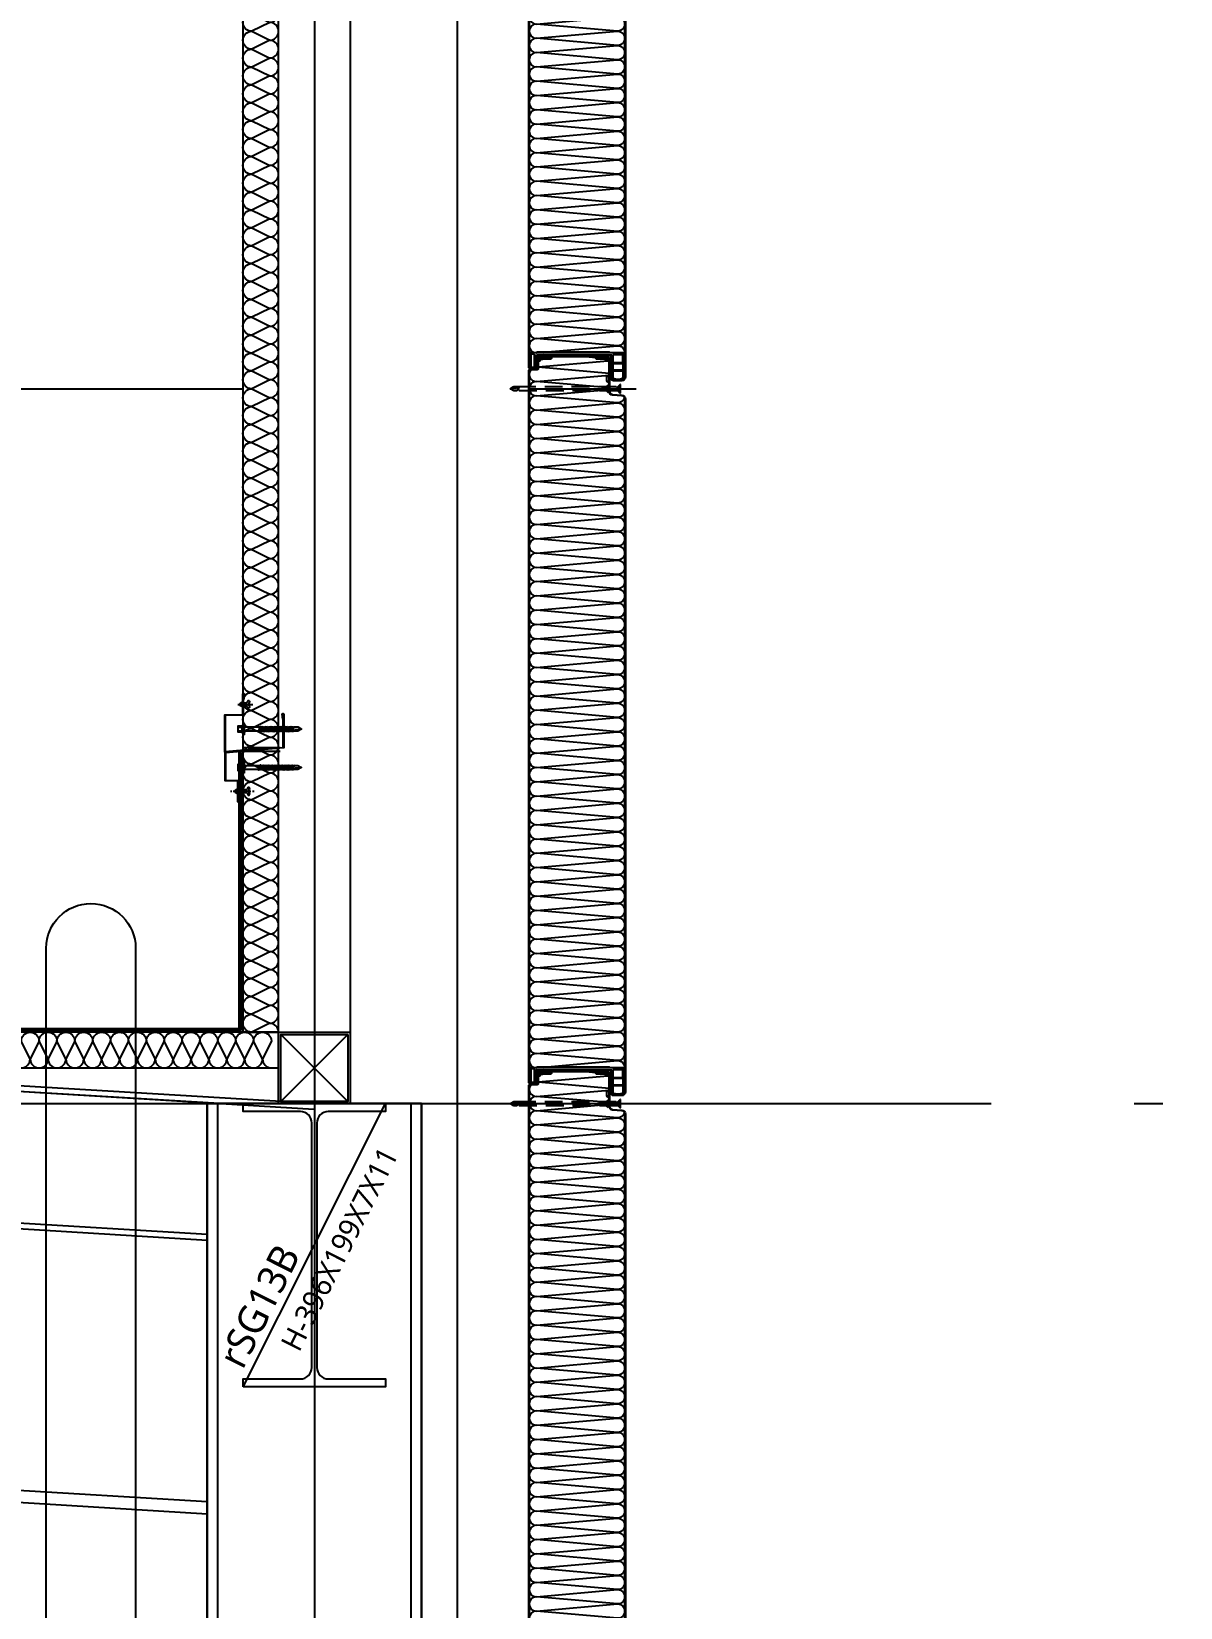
# Model space of a CAD drawing. Header units: millimetres. Extents: x 0 to 672800, y 0 to 118800.
# Drawn here: x 549972 to 551579, y 77290 to 79495 of the extents above; entities that cross this region are included whole.
import ezdxf
from ezdxf.enums import TextEntityAlignment as Align

# ---------------------------------------------------------------- set-up
doc = ezdxf.new("R2010")
doc.units = ezdxf.units.MM
doc.header["$LTSCALE"] = 200
doc.linetypes.add('CEN-GAUN', pattern=[32.2, 30, -1, 0.2, -1])
doc.linetypes.add('HIDDEN', pattern=[0.375, 0.25, -0.125])
doc.layers.get('DEFPOINTS').update_dxf_attribs({"color": 137})
for name, color, linetype in [('0-S-col', 4, 'Continuous'), ('01하지철물', 253, 'Continuous'), ('09GIRDER', 2, 'Continuous'), ('161', 161, 'Continuous'), ('7', 7, 'Continuous'), ('8ELE', 8, 'Continuous'), ('BOLT', 8, 'Continuous'), ('CEN', 1, 'CEN-GAUN'), ('CON', 2, 'Continuous'), ('ELE', 7, 'Continuous'), ('HAT', 8, 'Continuous'), ('HAT-INS', 252, 'Continuous'), ('HAT-INS1', 252, 'Continuous'), ('Insul', 252, 'Continuous'), ('PANEL', 6, 'Continuous'), ('S-253', 252, 'Continuous'), ('STEEL-E', 6, 'Continuous'), ('SYP_FLASHING', 5, 'Continuous'), ('SYP_INSUL', 252, 'Continuous'), ('SYP_RIVET', 11, 'Continuous'), ('WALL', 2, 'Continuous'), ('XR-SECTION$0$AA-WAXS-FRPR', 251, 'Continuous')]:
    doc.layers.add(name, color=color, linetype=linetype)
doc.styles.add('스타일1', font='malgun.ttf')

# ---------------------------------------------------------------- blocks, each defined once
blk = doc.blocks.new('SCW-1')
at = {"layer": 'BOLT', "color": 8, "linetype": 'HIDDEN', "ltscale": 0.5}
for p, q in [((150, 3), (150, 9)), ((154.1, 12), (151.1, 9)), ((151.1, 9), (151.1, 3)), ((151.1, 3), (154.1, 0)), ((153.1, 5.4), (153.1, 6.6)), ((153.1, 6.6), (154.5, 6.6)), ((154.5, 5.4), (153.1, 5.4)), ((154.5, 12), (154.1, 12)), ((154.1, 0), (154.5, 0)), ((154.5, 6.6), (154.5, 12)), ((154.5, 0), (154.5, 5.4))]:
    blk.add_line(p, q, dxfattribs=at)
for points in [[(0, 6), (9, 7), (11, 9), (12, 7), (10, 3)], [(10, 3), (5, 3), (0, 6), (5, 9), (11, 9)], [(150, 3), (10, 3)], [(11, 9), (150, 9)]]:
    blk.add_lwpolyline(points, dxfattribs=at)
for centre, start, end in [((150.6, 9.2), 199.4712, 340.5288), ((150.6, 2.8), 19.4712, 160.5288)]:
    blk.add_arc(centre, 0.6, start, end, dxfattribs=at)
blk = doc.blocks.new('PANEL-135')
at = {"layer": '161'}
for p, q in [((150, 0), (0, 0)), ((150, -1000), (0, -1000))]:
    blk.add_line(p, q, dxfattribs=at)
at = {"layer": 'BOLT', "color": 8, "linetype": 'HIDDEN', "ltscale": 0.5}
for p, q in [((37.8, 20.4), (41.2, 17)), ((37.8, 19.3), (40.8, 16.3)), ((37.8, 8.7), (40.8, 11.7)), ((37.8, 7.6), (41.2, 11)), ((37.8, 6.4), (41.2, 3)), ((37.8, 5.3), (40.8, 2.3)), ((41.2, 17), (41.2, 11)), ((41.2, 3), (41.2, -3)), ((37.8, -5.3), (40.8, -2.3)), ((37.8, -6.1), (37.8, -6.1)), ((38.6, -5.6), (41.2, -3))]:
    blk.add_line(p, q, dxfattribs=at)
at = {"layer": 'HAT-INS1'}
for points in [[(37.8, 21.4), (137, 30)], [(137, 30.5), (39.6, 38.9)]]:
    blk.add_lwpolyline(points, dxfattribs=at)
for points in [[(147.4, 26.4, -0.625476), (139.5, 10.2), (37.8, 19.1)], [(37.8, 1.4), (139.5, 10.2, -1), (139.5, -9.8), (37.8, -0.9)], [(25.8, -19.8), (139.5, -9.8, -1), (139.5, -29.8), (25.8, -19.8), (25.8, -19.8, 1), (25.8, -39.8, 1)], [(16.1, -12.4, 0.338737), (25.8, -19.8)], [(25.8, -39.8), (139.5, -29.8, -1), (139.5, -49.8), (25.8, -39.8), (25.8, -39.8, 1), (25.8, -59.8, 1)], [(25.8, -59.8), (139.5, -49.8, -1), (139.5, -69.8), (25.8, -59.8), (25.8, -59.8, 1), (25.8, -79.8, 1)], [(25.8, -79.8), (139.5, -69.8, -1), (139.5, -89.8), (25.8, -79.8), (25.8, -79.8, 1), (25.8, -99.8, 1)], [(25.8, -99.8), (139.5, -89.8, -1), (139.5, -109.8), (25.8, -99.8), (25.8, -99.8, 1), (25.8, -119.8, 1)], [(25.8, -119.8), (139.5, -109.8, -1), (139.5, -129.8), (25.8, -119.8), (25.8, -119.8, 1), (25.8, -139.8, 1)], [(25.8, -139.8), (139.5, -129.8, -1), (139.5, -149.8), (25.8, -139.8), (25.8, -139.8, 1), (25.8, -159.8, 1)], [(25.8, -159.8), (139.5, -149.8, -1), (139.5, -169.8), (25.8, -159.8), (25.8, -159.8, 1), (25.8, -179.8, 1)], [(25.8, -179.8), (139.5, -169.8, -1), (139.5, -189.8), (25.8, -179.8), (25.8, -179.8, 1), (25.8, -199.8, 1)], [(25.8, -199.8), (139.5, -189.8, -1), (139.5, -209.8), (25.8, -199.8), (25.8, -199.8, 1), (25.8, -219.8, 1)], [(25.8, -219.8), (139.5, -209.8, -1), (139.5, -229.8), (25.8, -219.8), (25.8, -219.8, 1), (25.8, -239.8, 1)], [(25.8, -239.8), (139.5, -229.8, -1), (139.5, -249.8), (25.8, -239.8), (25.8, -239.8, 1), (25.8, -259.8, 1)], [(25.8, -259.8), (139.5, -249.8, -1), (139.5, -269.8), (25.8, -259.8), (25.8, -259.8, 1), (25.8, -279.8, 1)], [(25.8, -279.8), (139.5, -269.8, -1), (139.5, -289.8), (25.8, -279.8), (25.8, -279.8, 1), (25.8, -299.8, 1)], [(25.8, -299.8), (139.5, -289.8, -1), (139.5, -309.8), (25.8, -299.8), (25.8, -299.8, 1), (25.8, -319.8, 1)], [(25.8, -319.8), (139.5, -309.8, -1), (139.5, -329.8), (25.8, -319.8), (25.8, -319.8, 1), (25.8, -339.8, 1)], [(25.8, -339.8), (139.5, -329.8, -1), (139.5, -349.8), (25.8, -339.8), (25.8, -339.8, 1), (25.8, -359.8, 1)], [(25.8, -359.8), (139.5, -349.8, -1), (139.5, -369.8), (25.8, -359.8), (25.8, -359.8, 1), (25.8, -379.8, 1)], [(25.8, -379.8), (139.5, -369.8, -1), (139.5, -389.8), (25.8, -379.8), (25.8, -379.8, 1), (25.8, -399.8, 1)], [(25.8, -399.8), (139.5, -389.8, -1), (139.5, -409.8), (25.8, -399.8), (25.8, -399.8, 1), (25.8, -419.8, 1)], [(25.8, -419.8), (139.5, -409.8, -1), (139.5, -429.8), (25.8, -419.8), (25.8, -419.8, 1), (25.8, -439.8, 1)], [(25.8, -439.8), (139.5, -429.8, -1), (139.5, -449.8), (25.8, -439.8), (25.8, -439.8, 1), (25.8, -459.8, 1)], [(25.8, -459.8), (139.5, -449.8, -1), (139.5, -469.8), (25.8, -459.8), (25.8, -459.8, 1), (25.8, -479.8, 1)], [(25.8, -479.8), (139.5, -469.8, -1), (139.5, -489.8), (25.8, -479.8), (25.8, -479.8, 1), (25.8, -499.8, 1)], [(25.8, -499.8), (139.5, -489.8, -1), (139.5, -509.8), (25.8, -499.8), (25.8, -499.8, 1), (25.8, -519.8, 1)], [(25.8, -519.8), (139.5, -509.8, -1), (139.5, -529.8), (25.8, -519.8), (25.8, -519.8, 1), (25.8, -539.8, 1)], [(25.8, -539.8), (139.5, -529.8, -1), (139.5, -549.8), (25.8, -539.8), (25.8, -539.8, 1), (25.8, -559.8, 1)], [(25.8, -559.8), (139.5, -549.8, -1), (139.5, -569.8), (25.8, -559.8), (25.8, -559.8, 1), (25.8, -579.8, 1)], [(25.8, -579.8), (139.5, -569.8, -1), (139.5, -589.8), (25.8, -579.8), (25.8, -579.8, 1), (25.8, -599.8, 1)], [(25.8, -599.8), (139.5, -589.8, -1), (139.5, -609.8), (25.8, -599.8), (25.8, -599.8, 1), (25.8, -619.8, 1)], [(25.8, -619.8), (139.5, -609.8, -1), (139.5, -629.8), (25.8, -619.8), (25.8, -619.8, 1), (25.8, -639.8, 1)], [(25.8, -639.8), (139.5, -629.8, -1), (139.5, -649.8), (25.8, -639.8), (25.8, -639.8, 1), (25.8, -659.8, 1)], [(25.8, -659.8), (139.5, -649.8, -1), (139.5, -669.8), (25.8, -659.8), (25.8, -659.8, 1), (25.8, -679.8, 1)], [(25.8, -679.8), (139.5, -669.8, -1), (139.5, -689.8), (25.8, -679.8), (25.8, -679.8, 1), (25.8, -699.8, 1)], [(25.8, -699.8), (139.5, -689.8, -1), (139.5, -709.8), (25.8, -699.8), (25.8, -699.8, 1), (25.8, -719.8, 1)], [(25.8, -719.8), (139.5, -709.8, -1), (139.5, -729.8), (25.8, -719.8), (25.8, -719.8, 1), (25.8, -739.8, 1)], [(25.8, -739.8), (139.5, -729.8, -1), (139.5, -749.8), (25.8, -739.8), (25.8, -739.8, 1), (25.8, -759.8, 1)], [(25.8, -759.8), (139.5, -749.8, -1), (139.5, -769.8), (25.8, -759.8), (25.8, -759.8, 1), (25.8, -779.8, 1)], [(25.8, -779.8), (139.5, -769.8, -1), (139.5, -789.8), (25.8, -779.8), (25.8, -779.8, 1), (25.8, -799.8, 1)], [(25.8, -799.8), (139.5, -789.8, -1), (139.5, -809.8), (25.8, -799.8), (25.8, -799.8, 1), (25.8, -819.8, 1)], [(25.8, -819.8), (139.5, -809.8, -1), (139.5, -829.8), (25.8, -819.8), (25.8, -819.8, 1), (25.8, -839.8, 1)], [(25.8, -839.8), (139.5, -829.8, -1), (139.5, -849.8), (25.8, -839.8), (25.8, -839.8, 1), (25.8, -859.8, 1)], [(25.8, -859.8), (139.5, -849.8, -1), (139.5, -869.8), (25.8, -859.8), (25.8, -859.8, 1), (25.8, -879.8, 1)], [(25.8, -879.8), (139.5, -869.8, -1), (139.5, -889.8), (25.8, -879.8), (25.8, -879.8, 1), (25.8, -899.8, 1)], [(25.8, -899.8), (139.5, -889.8, -1), (139.5, -909.8), (25.8, -899.8), (25.8, -899.8, 1), (25.8, -919.8, 1)], [(25.8, -919.8), (139.5, -909.8, -1), (139.5, -929.8), (25.8, -919.8), (25.8, -919.8, 1), (25.8, -939.8, 1)], [(129.1, -948.8), (25.8, -939.8), (25.8, -939.8, 0.541794), (16.7, -953.8, 0.541794)], [(25.8, -939.8), (139.5, -929.8, -1), (139.5, -949.8), (138.9, -949.7)]]:
    blk.add_lwpolyline(points, format="xyb", dxfattribs=at)
at = {"layer": 'Insul', "color": 251}
for p, q in [((18.3, -964.5), (18.3, -973.7)), ((32.3, -964.5), (18.3, -964.5)), ((32.3, -964.5), (32.3, -973.7)), ((32.3, -973.7), (18.3, -973.7)), ((18.3, -974.7), (18.3, -983)), ((32.3, -974.7), (18.3, -974.7)), ((29, -986.4), (21.7, -986.4)), ((32.3, -974.7), (32.3, -983))]:
    blk.add_line(p, q, dxfattribs=at)
for points in [[(135.1, 38.5), (136, 38.5, 0.414214), (136.3, 38.8), (136.3, 39), (136.3, 39.5, 0.414214), (133.3, 42.5), (128.3, 43.2), (120.8, 43.2, -0.414214), (120.3, 43.7), (120.3, 44, -0.414214), (120.8, 44.5), (133.9, 44.5), (135.5, 44.1, 0.487928), (135.9, 44.4), (135.9, 44.5, 0.414214), (133.9, 46.5), (82.3, 46.5), (40.6, 46.5, 0.414214), (38.6, 44.5), (38.6, 44.4, 0.487928), (39, 44.1), (40.6, 44.5), (53.7, 44.5, -0.414214), (54.2, 44), (54.2, 43.7, -0.414214), (53.7, 43.2), (46.1, 43.2), (41.1, 42.5, 0.414214), (38.1, 39.5), (38.1, 39), (38.1, 38.8, 0.414214), (38.4, 38.5), (39.3, 38.5, 0.414214), (39.6, 38.8), (39.6, 39, -0.414214), (41.1, 40.5), (46.1, 41.2), (54.7, 41.2, 0.414214), (56.2, 42.7), (56.2, 44, -0.414214), (56.7, 44.5), (82.3, 44.5), (117.8, 44.5, -0.414214), (118.3, 44), (118.3, 42.7, 0.414214), (119.8, 41.2), (128.3, 41.2), (133.3, 40.5, -0.414214), (134.8, 39), (134.8, 38.8, 0.414214)], [(135.1, 38.5), (136, 38.5, 0.414214), (136.3, 38.8), (136.3, 39), (136.3, 39.5, 0.414214), (133.3, 42.5), (128.3, 43.2), (120.8, 43.2, -0.414214), (120.3, 43.7), (120.3, 44, -0.414214), (120.8, 44.5), (133.9, 44.5), (135.5, 44.1, 0.487928), (135.9, 44.4), (135.9, 44.5, 0.414214), (133.9, 46.5), (82.3, 46.5), (40.6, 46.5, 0.414214), (38.6, 44.5), (38.6, 44.4, 0.487928), (39, 44.1), (40.6, 44.5), (53.7, 44.5, -0.414214), (54.2, 44), (54.2, 43.7, -0.414214), (53.7, 43.2), (46.1, 43.2), (41.1, 42.5, 0.414214), (38.1, 39.5), (38.1, 39), (38.1, 38.8, 0.414214), (38.4, 38.5), (39.3, 38.5, 0.414214), (39.6, 38.8), (39.6, 39, -0.414214), (41.1, 40.5), (46.1, 41.2), (54.7, 41.2, 0.414214), (56.2, 42.7), (56.2, 44, -0.414214), (56.7, 44.5), (82.3, 44.5), (117.8, 44.5, -0.414214), (118.3, 44), (118.3, 42.7, 0.414214), (119.8, 41.2), (128.3, 41.2), (133.3, 40.5, -0.414214), (134.8, 39), (134.8, 38.8, 0.414214)], [(148.7, -968.9, -0.414214), (146.2, -971.4), (142.9, -971.4, -0.414214), (140.4, -968.9), (140.4, -953.8, 0.414214), (139.4, -952.8), (136.9, -952.8), (136.9, -951.8), (39, -951.8), (39, -952.8), (35.1, -952.8, 0.414214), (34.1, -953.8), (34.1, -983, -0.414191), (29.1, -988), (21.7, -988, -0.414236), (16.7, -983), (16.7, -949.8), (37, -949.8), (37, -948.8), (138.9, -948.8), (138.9, -949.8), (148.7, -949.8)], [(148.7, -968.9, -0.414214), (146.2, -971.4), (142.9, -971.4, -0.414214), (140.4, -968.9), (140.4, -953.8, 0.414214), (139.4, -952.8), (136.9, -952.8), (136.9, -951.8), (39, -951.8), (39, -952.8), (35.1, -952.8, 0.414214), (34.1, -953.8), (34.1, -983, -0.414191), (29.1, -988), (21.7, -988, -0.414236), (16.7, -983), (16.7, -949.8), (37, -949.8), (37, -948.8), (138.9, -948.8), (138.9, -949.8), (148.7, -949.8)], [(142, -951.4), (147, -951.4), (147, -968.9, -0.414214), (146.2, -969.7), (142.9, -969.7, -0.414214), (142, -968.9)]]:
    blk.add_lwpolyline(points, format="xyb", close=True, dxfattribs=at)
blk.add_lwpolyline([(32.3, -952.5), (32.3, -963.5), (18.3, -963.5), (18.3, -952.5)], close=True, dxfattribs=at)
for centre, start, end in [((21.7, -983), 180, 270.0043), ((29, -983), 270.0043, 0)]:
    blk.add_arc(centre, 3.35, start, end, dxfattribs=at)
at = {"layer": 'PANEL', "ltscale": 3}
for points in [[(44, 43.3), (44, 44.1), (39, 44.1, 0.414214), (37, 42.1), (37, -3.7, -0.39552), (32.8, -8.2), (19.7, -9.1, 0.39896), (15, -14.1), (15, -444.5), (15, -983.8, 0.414242), (20, -988.8), (31.5, -988.8, 0.414191), (35, -985.3), (35, -953.3), (42, -953.3), (42, -952.5), (34.2, -952.5), (34.2, -985.3, -0.414191), (31.5, -988), (20, -988, -0.414242), (15.8, -983.8), (15.8, -444.5), (15.8, -14.1, -0.399273), (19.8, -9.9), (32.8, -9, 0.39552), (37.8, -3.7), (37.8, 42.1, -0.414214), (39, 43.3), (44, 43.3)], [(130.5, 44.1), (130.5, 44.1), (130.5, 43.6), (135.5, 43.6, -0.414214), (137, 42.1), (137, 28.4, 0.414214), (139, 26.4), (148, 26.4, -0.414214), (149.5, 24.9), (149.5, -391.9), (149.5, -969.9, -0.414214), (148, -971.4), (141, -971.4, -0.414214), (139.5, -969.9), (139.5, -952.8), (137, -952.8), (137, -953.3), (139, -953.3), (139, -969.9, 0.414214), (141, -971.9), (148, -971.9, 0.414214), (150, -969.9), (150, -391.9), (150, 24.9, 0.414214), (148, 26.9), (139, 26.9, -0.414214), (137.5, 28.4), (137.5, 42.1, 0.414214), (135.5, 44.1), (130.5, 44.1)]]:
    blk.add_lwpolyline(points, format="xyb", dxfattribs=at)
at = {"layer": 'SYP_INSUL'}
for points in [[(56.2, 43.2), (70.1, 44.5)], [(37.8, 41.4), (38.9, 41.5)], [(38.1, 39), (37.8, 39.1)]]:
    blk.add_lwpolyline(points, dxfattribs=at)
at = {"layer": 'WALL', "color": 3}
blk.add_line((44, 43.3), (44, 43.3), dxfattribs=at)
at = {"xscale": -1}
blk.add_blockref('SCW-1', (176.2, -6), dxfattribs=at)
blk = doc.blocks.new('SY_Rivet-1')
at = {"layer": 'SYP_RIVET'}
for p, q in [((429222.5, 1015354.2), (429223, 1015352.3)), ((429223.6, 1015341.4), (429222.6, 1015345.3)), ((429223.5, 1015350.4), (429226.8, 1015336.5)), ((429227.4, 1015342.3), (429226.5, 1015346.3)), ((429226.9, 1015335.9), (429227.4, 1015333.9))]:
    blk.add_line(p, q, dxfattribs=at)
blk.add_lwpolyline([(429223.6, 1015341.4, 0.243685), (429220.7, 1015339.2, 0.496046), (429221.8, 1015337.4, 0.240327), (429223.6, 1015338.1, -0.160412), (429226.1, 1015339.6, -0.154154), (429228.7, 1015339.3, 0.228762), (429230.5, 1015339.4, 0.497369), (429230.8, 1015341.5, 0.258254), (429227.4, 1015342.3)], format="xyb", dxfattribs=at)
blk.add_arc((429224.1, 1015348), 3.16, 29.4917, 177.3994, dxfattribs=at)
blk = doc.blocks.new('SG-rSG13B')
at = {"layer": '09GIRDER'}
blk.add_lwpolyline([(-99.5, -396), (-99.5, -385), (-19.5, -385, 0.414214), (-3.5, -369), (-3.5, -27, 0.414214), (-19.5, -11), (-99.5, -11), (-99.5, 0), (99.5, 0), (99.5, -11), (19.5, -11, 0.414214), (3.5, -27), (3.5, -369, 0.414214), (19.5, -385), (99.5, -385), (99.5, -396)], format="xyb", close=True, dxfattribs=at)
at = {"layer": 'DEFPOINTS'}
blk.add_line((-99.5, -396), (99.5, 0), dxfattribs=at)
at = {"layer": 'DEFPOINTS', "style": '스타일1'}
for s, height, p in [('H-396X199X7X11', 30, (35.1, -203.1)), ('rSG13B', 40, (-77.4, -283.2, 0))]:
    blk.add_text(s, height=height, rotation=63.3193, dxfattribs=at).set_placement(p, align=Align.MIDDLE_CENTER)
blk = doc.blocks.new('하지철물')
at = {"layer": '01하지철물', "color": 1}
for p, q in [((46.8, 46.8), (-46.8, -46.8)), ((46.8, -46.8), (-46.8, 46.8))]:
    blk.add_line(p, q, dxfattribs=at)
at = {"layer": '01하지철물'}
for points in [[(-50, -50), (-50, 50), (50, 50), (50, -50)], [(-46.8, -46.8), (-46.8, 46.8), (46.8, 46.8), (46.8, -46.8)]]:
    blk.add_lwpolyline(points, close=True, dxfattribs=at)
blk = doc.blocks.new('SY_Rivet-2')
at = {"layer": 'SYP_RIVET'}
for p, q in [((426002.7, 1012608.9), (426000.4, 1012608.9)), ((426029.6, 1012608.9), (426004.8, 1012608.9)), ((426010.1, 1012610.9), (426022.1, 1012610.9)), ((426010.1, 1012606.9), (426022.1, 1012606.9)), ((426033.6, 1012608.9), (426031.7, 1012608.9))]:
    blk.add_line(p, q, dxfattribs=at)
blk.add_lwpolyline([(426010.1, 1012606.9, -0.243685), (426008.6, 1012603.6, -0.496046), (426006.7, 1012604.3, -0.240327), (426006.9, 1012606.2, 0.160412), (426007.8, 1012608.9, 0.154154), (426006.9, 1012611.4, -0.228762), (426006.6, 1012613.2, -0.497369), (426008.5, 1012614, -0.258254), (426010.1, 1012610.9)], format="xyb", dxfattribs=at)
blk.add_arc((426023.6, 1012608.8), 3.16, 286.0461, 73.9539, dxfattribs=at)
blk = doc.blocks.new('zw$2466')
at = {"layer": 'BOLT'}
for p, q in [((5.5, 89.1), (5.5, 83.1)), ((10.5, 83.1), (10.5, 89.1)), ((3, 82.1), (0, 81)), ((16, 81), (0, 81)), ((0, 81), (0, 80)), ((16, 80), (0, 80)), ((13, 82.1), (16, 81)), ((16, 81), (16, 80)), ((11.8, 57.5), (4.5, 60)), ((5, 58.3), (4.5, 58)), ((11.8, 55.5), (4.5, 58)), ((4.5, 58), (5, 57.3)), ((5, 56.3), (4.5, 56)), ((11.8, 53.5), (4.5, 56)), ((4.5, 56), (5, 55.3)), ((5, 54.3), (4.5, 54)), ((11.8, 51.5), (4.5, 54)), ((4.5, 54), (5, 53.3)), ((5, 52.3), (4.5, 52)), ((11.8, 49.5), (4.5, 52)), ((4.5, 52), (5, 51.3)), ((5, 50.3), (4.5, 50)), ((11.8, 47.5), (4.5, 50)), ((4.5, 50), (5, 49.3)), ((5, 48.3), (4.5, 48)), ((11.8, 45.5), (4.5, 48)), ((4.5, 48), (5, 47.3)), ((5, 46.3), (4.5, 46)), ((11.8, 43.5), (4.5, 46)), ((4.5, 46), (5, 45.3)), ((5, 44.3), (4.5, 44)), ((11, 58.3), (5, 60.3)), ((5, 59.3), (5, 58.3)), ((11, 56.3), (5, 58.3)), ((11, 55.3), (5, 57.3)), ((5, 57.3), (5, 56.3)), ((11, 54.3), (5, 56.3)), ((11, 53.3), (5, 55.3)), ((5, 55.3), (5, 54.3)), ((11, 52.3), (5, 54.3)), ((11, 51.3), (5, 53.3)), ((5, 53.3), (5, 52.3)), ((11, 50.3), (5, 52.3)), ((11, 49.3), (5, 51.3)), ((5, 51.3), (5, 50.3)), ((11, 48.3), (5, 50.3)), ((11, 47.3), (5, 49.3)), ((5, 49.3), (5, 48.3)), ((11, 46.3), (5, 48.3)), ((5, 47.3), (5, 46.3)), ((11, 45.3), (5, 47.3)), ((11, 44.3), (5, 46.3)), ((11, 43.3), (5, 45.3)), ((5, 45.3), (5, 44.3)), ((11, 42.3), (5, 44.3)), ((11, 57.3), (11, 56.3)), ((11, 56.3), (11.8, 55.5)), ((11.8, 55.5), (11, 55.3)), ((11, 55.3), (11, 54.3)), ((11, 54.3), (11.8, 53.5)), ((11.8, 53.5), (11, 53.3)), ((11, 53.3), (11, 52.3)), ((11, 52.3), (11.8, 51.5)), ((11.8, 51.5), (11, 51.3)), ((11, 51.3), (11, 50.3)), ((11, 50.3), (11.8, 49.5)), ((11.8, 49.5), (11, 49.3)), ((11, 49.3), (11, 48.3)), ((11, 48.3), (11.8, 47.5)), ((11.8, 47.5), (11, 47.3)), ((11, 47.3), (11, 46.3)), ((11, 46.3), (11.8, 45.5)), ((11.8, 45.5), (11, 45.3)), ((11, 45.3), (11, 44.3)), ((11, 44.3), (11.8, 43.5)), ((11.8, 41.5), (4.5, 44)), ((4.5, 44), (5, 43.3)), ((5, 42.3), (4.5, 42)), ((11.8, 39.5), (4.5, 42)), ((4.5, 42), (5, 41.3)), ((5, 40.3), (4.5, 40)), ((11.8, 37.5), (4.5, 40)), ((4.5, 40), (5, 39.3)), ((5, 38.3), (4.5, 38)), ((11.8, 35.5), (4.5, 38)), ((4.5, 38), (5, 37.3)), ((5, 36.3), (4.5, 36)), ((4.5, 36), (5, 35.3)), ((11.8, 33.5), (4.5, 36)), ((5, 34.3), (4.5, 34)), ((4.5, 34), (5, 33.3)), ((11.8, 31.5), (4.5, 34)), ((5, 32.3), (4.5, 32)), ((4.5, 32), (5, 31.3)), ((11.8, 29.5), (4.5, 32)), ((5, 30.3), (4.5, 30)), ((11.8, 27.5), (4.5, 30)), ((4.5, 30), (5, 29.3)), ((5, 28.3), (4.5, 28)), ((11.8, 25.5), (4.5, 28)), ((4.5, 28), (5, 27.3)), ((5, 26.3), (4.5, 26)), ((11.8, 23.5), (4.5, 26)), ((4.5, 26), (5, 25.3)), ((5, 24.3), (4.5, 24)), ((11.8, 21.5), (4.5, 24)), ((4.5, 24), (5, 23.3)), ((5, 22.3), (4.5, 22)), ((11, 41.3), (5, 43.3)), ((5, 43.3), (5, 42.3)), ((11, 40.3), (5, 42.3)), ((11, 39.3), (5, 41.3)), ((5, 41.3), (5, 40.3)), ((11, 38.3), (5, 40.3)), ((11, 37.3), (5, 39.3)), ((5, 39.3), (5, 38.3)), ((11, 36.3), (5, 38.3)), ((5, 37.3), (5, 36.3)), ((11, 35.3), (5, 37.3)), ((11, 34.3), (5, 36.3)), ((5, 35.3), (5, 34.3)), ((11, 33.3), (5, 35.3)), ((11, 32.3), (5, 34.3)), ((5, 33.3), (5, 32.3)), ((11, 31.3), (5, 33.3)), ((11, 30.3), (5, 32.3)), ((5, 31.3), (5, 30.3)), ((11, 29.3), (5, 31.3)), ((11, 28.3), (5, 30.3)), ((11, 27.3), (5, 29.3)), ((5, 29.3), (5, 28.3)), ((11, 26.3), (5, 28.3)), ((11, 25.3), (5, 27.3)), ((5, 27.3), (5, 26.3)), ((11, 24.3), (5, 26.3)), ((11, 23.3), (5, 25.3)), ((5, 25.3), (5, 24.3)), ((11, 22.3), (5, 24.3)), ((5, 23.3), (5, 22.3)), ((11, 21.3), (5, 23.3)), ((11, 20.3), (5, 22.3)), ((11.8, 43.5), (11, 43.3)), ((11, 43.3), (11, 42.3)), ((11, 42.3), (11.8, 41.5)), ((11.8, 41.5), (11, 41.3)), ((11, 41.3), (11, 40.3)), ((11, 40.3), (11.8, 39.5)), ((11.8, 39.5), (11, 39.3)), ((11, 39.3), (11, 38.3)), ((11, 38.3), (11.8, 37.5)), ((11.8, 37.5), (11, 37.3)), ((11, 37.3), (11, 36.3)), ((11, 36.3), (11.8, 35.5)), ((11.8, 35.5), (11, 35.3)), ((11, 35.3), (11, 34.3)), ((11, 34.3), (11.8, 33.5)), ((11.8, 33.5), (11, 33.3)), ((11, 33.3), (11, 32.3)), ((11, 32.3), (11.8, 31.5)), ((11.8, 31.5), (11, 31.3)), ((11, 31.3), (11, 30.3)), ((11, 30.3), (11.8, 29.5)), ((11.8, 29.5), (11, 29.3)), ((11, 29.3), (11, 28.3)), ((11, 28.3), (11.8, 27.5)), ((11.8, 27.5), (11, 27.3)), ((11, 27.3), (11, 26.3)), ((11, 26.3), (11.8, 25.5)), ((11.8, 25.5), (11, 25.3)), ((11, 25.3), (11, 24.3)), ((11, 24.3), (11.8, 23.5)), ((11.8, 23.5), (11, 23.3)), ((11, 23.3), (11, 22.3)), ((11, 22.3), (11.8, 21.5)), ((4.5, 22), (5, 21.3)), ((11.8, 19.5), (4.5, 22)), ((5, 20.3), (4.5, 20)), ((11.8, 17.5), (4.5, 20)), ((4.5, 20), (5, 19.3)), ((5, 18.3), (4.5, 18)), ((11.8, 15.5), (4.5, 18)), ((4.5, 18), (5, 17.3)), ((5, 16.3), (4.5, 16)), ((11.8, 13.5), (4.5, 16)), ((4.5, 16), (5, 15.3)), ((5, 14.3), (4.5, 14)), ((11.8, 11.5), (4.5, 14)), ((4.5, 14), (5, 13.3)), ((11, 19.3), (5, 21.3)), ((5, 21.3), (5, 20.3)), ((11, 18.3), (5, 20.3)), ((11, 17.3), (5, 19.3)), ((5, 19.3), (5, 18.3)), ((11, 16.3), (5, 18.3)), ((11, 15.3), (5, 17.3)), ((5, 17.3), (5, 16.3)), ((11, 14.3), (5, 16.3)), ((11, 13.3), (5, 15.3)), ((5, 15.3), (5, 14.3)), ((11, 12.3), (5, 14.3)), ((5, 13.3), (5, 11)), ((11, 11.3), (5, 13.3)), ((11.8, 21.5), (11, 21.3)), ((11, 21.3), (11, 20.3)), ((11, 20.3), (11.8, 19.5)), ((11.8, 19.5), (11, 19.3)), ((11, 19.3), (11, 18.3)), ((11, 18.3), (11.8, 17.5)), ((11.8, 17.5), (11, 17.3)), ((11, 17.3), (11, 16.3)), ((11, 16.3), (11.8, 15.5)), ((11.8, 15.5), (11, 15.3)), ((11, 15.3), (11, 14.3)), ((11, 14.3), (11.8, 13.5)), ((11.8, 13.5), (11, 13.3)), ((11, 13.3), (11, 12.3)), ((11, 12.3), (11.8, 11.5)), ((11.8, 11.5), (11, 11.3)), ((11, 11.3), (11, 10))]:
    blk.add_line(p, q, dxfattribs=at)
for points in [[(12, 83.1), (12, 89.1), (4, 89.1), (4, 83.1)], [(11, 80), (11, 58.3), (11.8, 57.5), (11, 57.3), (5, 59.3), (4.5, 60), (5, 60.3), (5, 80)], [(8, 0), (7, 9), (5, 11), (7, 12), (11, 10)], [(11, 10), (11, 5), (8, 0), (5, 5), (5, 11)]]:
    blk.add_lwpolyline(points, dxfattribs=at)
blk.add_lwpolyline([(13, 83.1), (13, 82.1), (3, 82.1), (3, 83.1)], close=True, dxfattribs=at)
at = {"layer": 'BOLT', "color": 0}
blk.add_solid([(16, 81), (0, 81), (16, 80), (0, 80)], dxfattribs=at)
blk = doc.blocks.new('*U279')
at = {"layer": 'HAT-INS'}
for points in [[(0, 0, 0.414214), (0.25, 0.25), (0, 0.75, -1), (0.5, 0.75), (0.25, 0.25, 0.414214), (0.5, 0)], [(0.5, 0, 0.414214), (0.75, 0.25), (0.5, 0.75, -1), (1, 0.75), (0.75, 0.25, 0.414214), (1, 0)], [(1, 0, 0.414214), (1.25, 0.25), (1, 0.75, -1), (1.5, 0.75), (1.25, 0.25, 0.414214), (1.5, 0)], [(1.5, 0, 0.414214), (1.75, 0.25), (1.5, 0.75, -1), (2, 0.75), (1.75, 0.25, 0.414214), (2, 0)], [(2, 0, 0.414214), (2.25, 0.25), (2, 0.75, -1), (2.5, 0.75), (2.25, 0.25, 0.414214), (2.5, 0)], [(2.5, 0, 0.414214), (2.75, 0.25), (2.5, 0.75, -1), (3, 0.75), (2.75, 0.25, 0.414214), (3, 0)], [(3, 0, 0.414214), (3.25, 0.25), (3, 0.75, -1), (3.5, 0.75), (3.25, 0.25, 0.414214), (3.5, 0)], [(3.5, 0, 0.414214), (3.75, 0.25), (3.5, 0.75, -1), (4, 0.75), (3.75, 0.25, 0.414214), (4, 0)], [(4, 0, 0.414214), (4.25, 0.25), (4, 0.75, -1), (4.5, 0.75), (4.25, 0.25, 0.414214), (4.5, 0)], [(4.5, 0, 0.414214), (4.75, 0.25), (4.5, 0.75, -1), (5, 0.75), (4.75, 0.25, 0.414214), (5, 0)], [(5, 0, 0.414214), (5.25, 0.25), (5, 0.75, -1), (5.5, 0.75), (5.25, 0.25, 0.414214), (5.5, 0)], [(5.5, 0, 0.414214), (5.75, 0.25), (5.5, 0.75, -1), (6, 0.75), (5.75, 0.25, 0.414214), (6, 0)], [(6, 0, 0.414214), (6.25, 0.25), (6, 0.75, -1), (6.5, 0.75), (6.25, 0.25, 0.414214), (6.5, 0)], [(6.5, 0, 0.414214), (6.75, 0.25), (6.5, 0.75, -1), (7, 0.75), (6.75, 0.25, 0.414214), (7, 0)], [(7, 0, 0.414214), (7.25, 0.25), (7, 0.75, -1), (7.5, 0.75), (7.25, 0.25, 0.414214), (7.5, 0)], [(7.5, 0, 0.414214), (7.75, 0.25), (7.5, 0.75, -1), (8, 0.75), (7.75, 0.25, 0.414214), (8, 0)], [(8, 0, 0.414214), (8.25, 0.25), (8, 0.75, -1), (8.5, 0.75), (8.25, 0.25, 0.414214), (8.5, 0)], [(8.5, 0, 0.414214), (8.75, 0.25), (8.5, 0.75, -1), (9, 0.75), (8.75, 0.25, 0.414214), (9, 0)], [(9, 0, 0.414214), (9.25, 0.25), (9, 0.75, -1), (9.5, 0.75), (9.25, 0.25, 0.414214), (9.5, 0)], [(9.5, 0, 0.414214), (9.75, 0.25), (9.5, 0.75, -1), (10, 0.75), (9.75, 0.25, 0.414214), (10, 0)], [(10, 0, 0.414214), (10.25, 0.25), (10, 0.75, -1), (10.5, 0.75), (10.25, 0.25, 0.414214), (10.5, 0)], [(10.5, 0, 0.414214), (10.75, 0.25), (10.5, 0.75, -1), (11, 0.75), (10.75, 0.25, 0.414214), (11, 0)], [(11, 0, 0.414214), (11.25, 0.25), (11, 0.75, -1), (11.5, 0.75), (11.25, 0.25, 0.414214), (11.5, 0)], [(11.5, 0, 0.414214), (11.75, 0.25), (11.5, 0.75, -1), (12, 0.75), (11.75, 0.25, 0.414214), (12, 0)], [(12, 0, 0.414214), (12.25, 0.25), (12, 0.75, -1), (12.5, 0.75), (12.25, 0.25, 0.414214), (12.5, 0)], [(12.5, 0, 0.414214), (12.75, 0.25), (12.5, 0.75, -1), (13, 0.75), (12.75, 0.25, 0.414214), (13, 0)], [(13, 0, 0.414214), (13.25, 0.25), (13, 0.75, -1), (13.5, 0.75), (13.25, 0.25, 0.414214), (13.5, 0)], [(13.5, 0, 0.414214), (13.75, 0.25), (13.5, 0.75, -1), (14, 0.75), (13.75, 0.25, 0.414214), (14, 0)], [(14, 0, 0.414214), (14.25, 0.25), (14, 0.75, -1), (14.5, 0.75), (14.25, 0.25, 0.414214), (14.5, 0)], [(14.5, 0, 0.414214), (14.75, 0.25), (14.5, 0.75, -1), (15, 0.75), (14.75, 0.25, 0.414214), (15, 0)], [(15, 0, 0.414214), (15.25, 0.25), (15, 0.75, -1), (15.5, 0.75), (15.25, 0.25, 0.414214), (15.5, 0)], [(15.5, 0, 0.414214), (15.75, 0.25), (15.5, 0.75, -1), (16, 0.75), (15.75, 0.25, 0.414214), (16, 0)], [(16, 0, 0.414214), (16.25, 0.25), (16, 0.75, -1), (16.5, 0.75), (16.25, 0.25, 0.414214), (16.5, 0)], [(16.5, 0, 0.414214), (16.75, 0.25), (16.5, 0.75, -1), (17, 0.75), (16.75, 0.25, 0.414214), (17, 0)], [(17, 0, 0.414214), (17.25, 0.25), (17, 0.75, -1), (17.5, 0.75), (17.25, 0.25, 0.414214), (17.5, 0)], [(17.5, 0, 0.414214), (17.75, 0.25), (17.5, 0.75, -1), (18, 0.75), (17.75, 0.25, 0.414214), (18, 0)], [(18, 0, 0.414214), (18.25, 0.25), (18, 0.75, -1), (18.5, 0.75), (18.25, 0.25, 0.414214), (18.5, 0)], [(18.5, 0, 0.414214), (18.75, 0.25), (18.5, 0.75, -1), (19, 0.75), (18.75, 0.25, 0.414214), (19, 0)], [(19, 0, 0.414214), (19.25, 0.25), (19, 0.75, -1), (19.5, 0.75), (19.25, 0.25, 0.414214), (19.5, 0)], [(19.5, 0, 0.414214), (19.75, 0.25), (19.5, 0.75, -1), (20, 0.75), (19.75, 0.25, 0.414214), (20, 0)], [(20, 0, 0.414214), (20.25, 0.25), (20, 0.75, -1), (20.5, 0.75), (20.25, 0.25, 0.414214), (20.5, 0)], [(20.5, 0, 0.414214), (20.75, 0.25), (20.5, 0.75, -1), (21, 0.75), (20.75, 0.25, 0.414214), (21, 0)], [(21, 0, 0.414214), (21.25, 0.25), (21, 0.75, -1), (21.5, 0.75), (21.25, 0.25, 0.414214), (21.5, 0)], [(21.5, 0, 0.414214), (21.75, 0.25), (21.5, 0.75, -1), (22, 0.75), (21.75, 0.25, 0.414214), (22, 0)], [(22, 0, 0.414214), (22.25, 0.25), (22, 0.75, -1), (22.5, 0.75), (22.25, 0.25, 0.414214), (22.5, 0)], [(22.5, 0, 0.414214), (22.75, 0.25), (22.5, 0.75, -1), (23, 0.75), (22.75, 0.25, 0.414214), (23, 0)], [(23, 0, 0.414214), (23.25, 0.25), (23, 0.75, -1), (23.5, 0.75), (23.25, 0.25, 0.414214), (23.5, 0)], [(23.5, 0, 0.414214), (23.75, 0.25), (23.5, 0.75, -1), (24, 0.75), (23.75, 0.25, 0.414214), (24, 0)], [(24, 0, 0.414214), (24.25, 0.25), (24, 0.75, -1), (24.5, 0.75), (24.25, 0.25, 0.414214), (24.5, 0)], [(24.5, 0, 0.414214), (24.75, 0.25), (24.5, 0.75, -1), (25, 0.75), (24.75, 0.25, 0.414214), (25, 0)], [(25, 0, 0.414214), (25.25, 0.25), (25, 0.75, -1), (25.5, 0.75), (25.25, 0.25, 0.414214), (25.5, 0)], [(25.5, 0, 0.414214), (25.75, 0.25), (25.5, 0.75, -1), (26, 0.75), (25.75, 0.25, 0.414214), (26, 0)], [(26, 0, 0.414214), (26.25, 0.25), (26, 0.75, -1), (26.5, 0.75), (26.25, 0.25, 0.414214), (26.5, 0)], [(26.5, 0, 0.414214), (26.75, 0.25), (26.5, 0.75, -1), (27, 0.75), (26.75, 0.25, 0.414214), (27, 0)], [(27, 0, 0.414214), (27.25, 0.25), (27, 0.75, -1), (27.5, 0.75), (27.25, 0.25, 0.414214), (27.5, 0)], [(27.5, 0, 0.414214), (27.75, 0.25), (27.5, 0.75, -1), (28, 0.75), (27.75, 0.25, 0.414214), (28, 0)], [(28, 0, 0.414214), (28.25, 0.25), (28, 0.75, -1), (28.5, 0.75), (28.25, 0.25, 0.414214), (28.5, 0)], [(28.5, 0, 0.414214), (28.75, 0.25), (28.5, 0.75, -1), (29, 0.75), (28.75, 0.25, 0.414214), (29, 0)], [(29, 0, 0.414214), (29.25, 0.25), (29, 0.75, -1), (29.5, 0.75), (29.25, 0.25, 0.414214), (29.5, 0)], [(29.5, 0, 0.414214), (29.75, 0.25), (29.5, 0.75, -1), (30, 0.75), (29.75, 0.25, 0.414214), (30, 0)], [(30, 0, 0.414214), (30.25, 0.25), (30, 0.75, -1), (30.5, 0.75), (30.25, 0.25, 0.414214), (30.5, 0)], [(30.5, 0, 0.414214), (30.75, 0.25), (30.5, 0.75, -1), (31, 0.75), (30.75, 0.25, 0.414214), (31, 0)], [(31, 0, 0.414214), (31.25, 0.25), (31, 0.75, -1), (31.5, 0.75), (31.25, 0.25, 0.414214), (31.5, 0)], [(31.5, 0, 0.414214), (31.75, 0.25), (31.5, 0.75, -1), (32, 0.75), (31.75, 0.25, 0.414214), (32, 0)], [(32, 0, 0.414214), (32.25, 0.25), (32, 0.75, -1), (32.5, 0.75), (32.25, 0.25, 0.414214), (32.5, 0)], [(32.5, 0, 0.414214), (32.75, 0.25), (32.5, 0.75, -1), (33, 0.75), (32.75, 0.25, 0.414214), (33, 0)], [(33, 0, 0.414214), (33.25, 0.25), (33, 0.75, -1), (33.5, 0.75), (33.25, 0.25, 0.414214), (33.5, 0)], [(33.5, 0, 0.414214), (33.75, 0.25), (33.5, 0.75, -1), (34, 0.75), (33.75, 0.25, 0.414214), (34, 0)], [(34, 0, 0.414214), (34.25, 0.25), (34, 0.75, -1), (34.5, 0.75), (34.25, 0.25, 0.414214), (34.5, 0)], [(34.5, 0, 0.414214), (34.75, 0.25), (34.5, 0.75, -1), (35, 0.75), (34.75, 0.25, 0.414214), (35, 0)], [(35, 0, 0.414214), (35.25, 0.25), (35, 0.75, -1), (35.5, 0.75), (35.25, 0.25, 0.414214), (35.5, 0)], [(35.5, 0, 0.414214), (35.75, 0.25), (35.5, 0.75, -1), (36, 0.75), (35.75, 0.25, 0.414214), (36, 0)], [(36, 0, 0.414214), (36.25, 0.25), (36, 0.75, -1), (36.5, 0.75), (36.25, 0.25, 0.414214), (36.5, 0)], [(36.5, 0, 0.414214), (36.75, 0.25), (36.5, 0.75, -1), (37, 0.75), (36.75, 0.25, 0.414214), (37, 0)], [(37, 0, 0.414214), (37.25, 0.25), (37, 0.75, -1), (37.5, 0.75), (37.25, 0.25, 0.414214), (37.5, 0)], [(37.5, 0, 0.414214), (37.75, 0.25), (37.5, 0.75, -1), (38, 0.75), (37.75, 0.25, 0.414214), (38, 0)]]:
    blk.add_lwpolyline(points, format="xyb", dxfattribs=at)
blk = doc.blocks.new('*U278')
at = {"layer": 'HAT-INS'}
for points in [[(0, 0, 0.414214), (0.25, 0.25), (0, 0.75, -1), (0.5, 0.75), (0.25, 0.25, 0.414214), (0.5, 0)], [(0.5, 0, 0.414214), (0.75, 0.25), (0.5, 0.75, -1), (1, 0.75), (0.75, 0.25, 0.414214), (1, 0)], [(1, 0, 0.414214), (1.25, 0.25), (1, 0.75, -1), (1.5, 0.75), (1.25, 0.25, 0.414214), (1.5, 0)], [(1.5, 0, 0.414214), (1.75, 0.25), (1.5, 0.75, -1), (2, 0.75), (1.75, 0.25, 0.414214), (2, 0)], [(2, 0, 0.414214), (2.25, 0.25), (2, 0.75, -1), (2.5, 0.75), (2.25, 0.25, 0.414214), (2.5, 0)], [(2.5, 0, 0.414214), (2.75, 0.25), (2.5, 0.75, -1), (3, 0.75), (2.75, 0.25, 0.414214), (3, 0)], [(3, 0, 0.414214), (3.25, 0.25), (3, 0.75, -1), (3.5, 0.75), (3.25, 0.25, 0.414214), (3.5, 0)], [(3.5, 0, 0.414214), (3.75, 0.25), (3.5, 0.75, -1), (4, 0.75), (3.75, 0.25, 0.414214), (4, 0)], [(4, 0, 0.414214), (4.25, 0.25), (4, 0.75, -1), (4.5, 0.75), (4.25, 0.25, 0.414214), (4.5, 0)], [(4.5, 0, 0.414214), (4.75, 0.25), (4.5, 0.75, -1), (5, 0.75), (4.75, 0.25, 0.414214), (5, 0)], [(5, 0, 0.414214), (5.25, 0.25), (5, 0.75, -1), (5.5, 0.75), (5.25, 0.25, 0.414214), (5.5, 0)], [(5.5, 0, 0.414214), (5.75, 0.25), (5.5, 0.75, -1), (6, 0.75), (5.75, 0.25, 0.414214), (6, 0)], [(6, 0, 0.414214), (6.25, 0.25), (6, 0.75, -1), (6.5, 0.75), (6.25, 0.25, 0.414214), (6.5, 0)], [(6.5, 0, 0.414214), (6.75, 0.25), (6.5, 0.75, -1), (7, 0.75), (6.75, 0.25, 0.414214), (7, 0)], [(7, 0, 0.414214), (7.25, 0.25), (7, 0.75, -1), (7.5, 0.75), (7.25, 0.25, 0.414214), (7.5, 0)], [(7.5, 0, 0.414214), (7.75, 0.25), (7.5, 0.75, -1), (8, 0.75), (7.75, 0.25, 0.414214), (8, 0)], [(8, 0, 0.414214), (8.25, 0.25), (8, 0.75, -1), (8.5, 0.75), (8.25, 0.25, 0.414214), (8.5, 0)], [(8.5, 0, 0.414214), (8.75, 0.25), (8.5, 0.75, -1), (9, 0.75), (8.75, 0.25, 0.414214), (9, 0)], [(9, 0, 0.414214), (9.25, 0.25), (9, 0.75, -1), (9.5, 0.75), (9.25, 0.25, 0.414214), (9.5, 0)], [(9.5, 0, 0.414214), (9.75, 0.25), (9.5, 0.75, -1), (10, 0.75), (9.75, 0.25, 0.414214), (10, 0)]]:
    blk.add_lwpolyline(points, format="xyb", dxfattribs=at)
blk = doc.blocks.new('DRAIN')
at = {"layer": 'ELE', "elevation": 0}
blk.add_lwpolyline([(1075, 300), (1075, 6517.5, 1), (950, 6517.5), (950, 300)], format="xyb", dxfattribs=at)

msp = doc.modelspace()

# ---------------------------------------------------------------- linework, layer by layer
at = {"layer": '0-S-col', "color": 8}
for p, q in [((550366.7, 77986.9), (534849.5, 78925.2)), ((550217.2, 77438), (537517.2, 78205.9)), ((550234.6, 77994.9), (547228.3, 78176.7)), ((550217.2, 77811.7), (547217.2, 77993)), ((550217.2, 77803.6), (547217.2, 77985))]:
    msp.add_line(p, q, dxfattribs=at)
for points in [[(550217.2, 71994.9), (550517.2, 71994.9), (550517.2, 77994.9), (550217.2, 77994.9)], [(550517.2, 71994.9), (550217.2, 71994.9), (550217.2, 77994.9), (550517.2, 77994.9)], [(550502.2, 71994.9), (550232.2, 71994.9), (550232.2, 77994.9), (550502.2, 77994.9)]]:
    msp.add_lwpolyline(points, close=True, dxfattribs=at)
at = {"layer": '01하지철물'}
for p, q in [((550417.2, 79994.9), (550417.2, 77994.9)), ((550567.2, 75009.9), (550567.2, 79994.9))]:
    msp.add_line(p, q, dxfattribs=at)
at = {"layer": '8ELE'}
msp.add_line((541947.3, 78994.9), (550267.2, 78994.9), dxfattribs=at)
at = {"layer": 'CEN'}
for p, q in [((550367.2, 88994.9), (550367.2, 68994.9)), ((532433.9, 77994.9), (554537.6, 77994.9))]:
    msp.add_line(p, q, dxfattribs=at)
at = {"layer": 'PANEL', "ltscale": 3}
for points in [[(550267.2, 79994.9), (550267.2, 78094.9), (550317.2, 78094.9), (550317.2, 79994.9)], [(550317.2, 78094.9), (549807.2, 78094.9), (549807.2, 78044.9), (550317.2, 78044.9)]]:
    msp.add_lwpolyline(points, close=True, dxfattribs=at)
at = {"layer": 'STEEL-E'}
for p, q in [((550367.2, 77994.9), (534850, 78933.2)), ((550217.2, 77420.9), (537517.2, 78188.8))]:
    msp.add_line(p, q, dxfattribs=at)
at = {"layer": 'SYP_FLASHING'}
for points in [[(550290.4, 78491.6, 0.414214), (550290.8, 78492), (550290.8, 78492.1, 0.447244), (550290.3, 78492.5), (550283.5, 78491.1), (550283.4, 78491.6), (550290.2, 78493, -0.447244), (550291.3, 78492.2), (550291.3, 78492.1, -0.414214), (550290.5, 78491.1), (550242, 78486.8), (550242, 78538.9), (550267.2, 78538.9), (550267.2, 78567.9, -0.414214), (550268.1, 78568.8), (550268.2, 78568.8, -0.447244), (550269.1, 78567.8), (550268.4, 78560.8), (550267.9, 78560.9), (550268.6, 78567.8, 0.447244), (550268.2, 78568.3), (550268.1, 78568.3, 0.414214), (550267.7, 78567.9), (550267.7, 78538.4), (550242.5, 78538.4), (550242.5, 78487.4)], [(550261.7, 78417.4), (550260.9, 78424.3), (550261.4, 78424.4), (550262.2, 78417.4, -0.447244), (550261.3, 78416.4), (550261.2, 78416.4, -0.414214), (550260.3, 78417.3), (550260.3, 78446.3), (550242.4, 78446.3), (550242.4, 78486.1), (550323.8, 78493.2), (550323.8, 78539.9, 0.414214), (550323.4, 78540.3), (550323.3, 78540.3, 0.447244), (550322.9, 78539.9), (550323.6, 78532.9), (550323.1, 78532.9), (550322.4, 78539.8, -0.447244), (550323.3, 78540.8), (550323.4, 78540.8, -0.414214), (550324.3, 78539.9), (550324.3, 78492.7), (550242.9, 78485.6), (550242.9, 78446.8), (550260.8, 78446.8), (550260.8, 78417.3, 0.414214), (550261.2, 78416.9), (550261.3, 78416.9, 0.447244)]]:
    msp.add_lwpolyline(points, format="xyb", close=True, dxfattribs=at)
msp.add_lwpolyline([(549862.2, 78464.3), (549862.2, 78099.9), (550262.2, 78099.9), (550262.2, 78486), (550264.2, 78486), (550264.2, 78097.9), (549860.2, 78097.9), (549860.2, 78462.4), (549647, 78475.3), (549647.1, 78477.3)], close=True, dxfattribs=at)
at = {"layer": 'XR-SECTION$0$AA-WAXS-FRPR'}
for points in [[(550269.2, 78493), (550319.2, 78493)], [(550269.2, 78488), (550319.2, 78488)]]:
    msp.add_lwpolyline(points, dxfattribs=at)

# ---------------------------------------------------------------- block references
at = {"layer": '7', "rotation": 180}
msp.add_blockref('하지철물', (550367.2, 78044.9), dxfattribs=at)
at = {"layer": 'CON', "xscale": -1}
for p in [(550817.2, 79994.9), (550817.2, 78994.9), (550817.2, 77994.9)]:
    msp.add_blockref('PANEL-135', p, dxfattribs=at)
at = {"layer": 'HAT', "xscale": -1}
msp.add_blockref('DRAIN', (551067.2, 71694.9), dxfattribs=at)
at = {"layer": 'HAT-INS', "xscale": 50.00000000000009, "yscale": 50.00000000000009, "zscale": 50.00000000000009, "rotation": 90}
msp.add_blockref('*U279', (550317.2, 78094.9), dxfattribs=at)
at = {"layer": 'HAT-INS', "xscale": 50, "yscale": 50, "zscale": 50}
msp.add_blockref('*U278', (549807.2, 78044.9), dxfattribs=at)
at = {"layer": 'S-253'}
msp.add_blockref('SG-rSG13B', (550367.2, 77994.9), dxfattribs=at)
at = {"layer": 'SYP_INSUL', "rotation": 90}
for p in [(550349.2, 78510.8), (550349.2, 78457.1)]:
    msp.add_blockref('zw$2466', p, dxfattribs=at)
at = {"layer": 'SYP_RIVET', "xscale": -1, "rotation": 103.445540645049}
msp.add_blockref('SY_Rivet-1', (1437981.7, 732102.7), dxfattribs=at)
at = {"layer": 'SYP_RIVET', "xscale": -1}
msp.add_blockref('SY_Rivet-2', (976283.3, -934177), dxfattribs=at)

doc.saveas('drawing.dxf')
